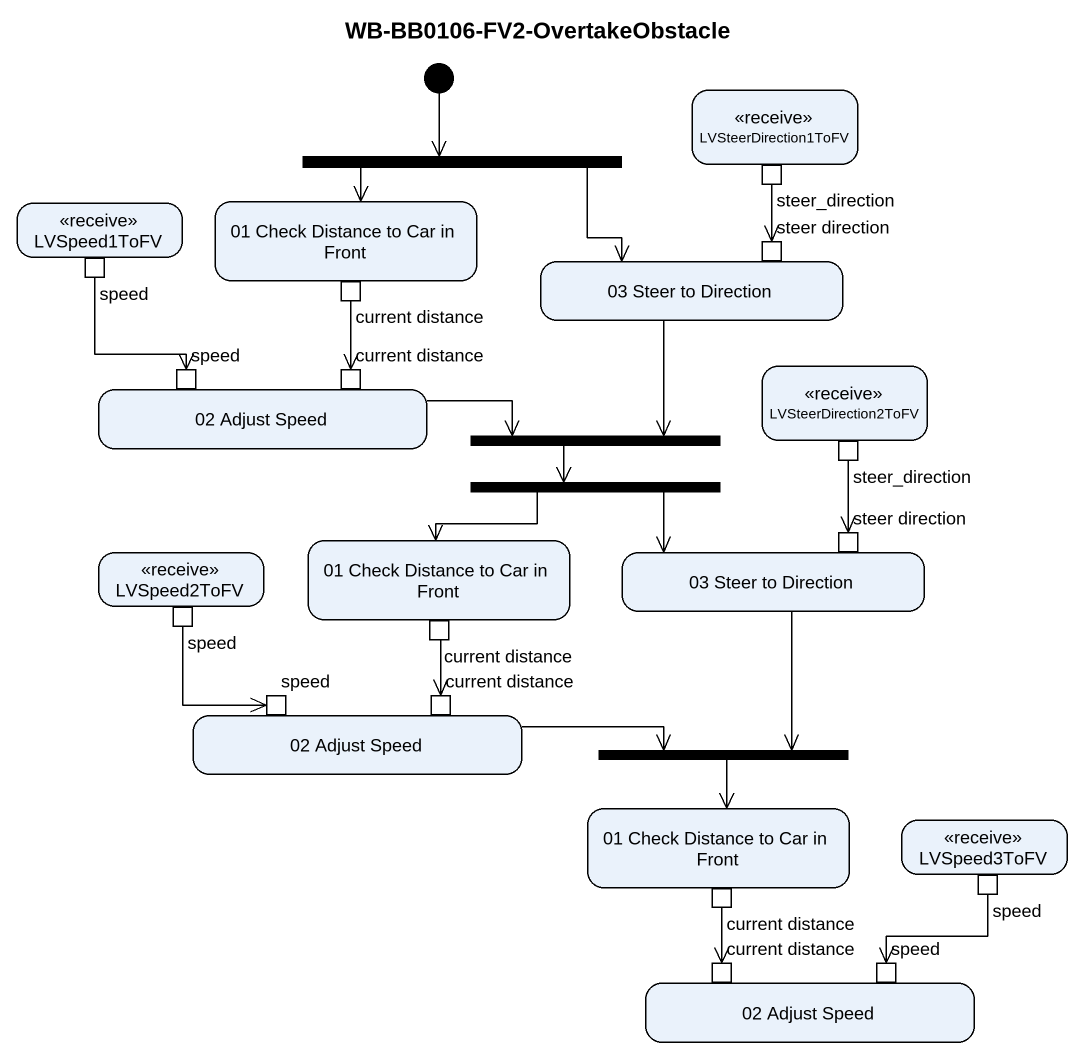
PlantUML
@startuml
title WB-BB0106-FV2-OvertakeObstacle
hide empty description
state LVSteerDirection1ToFV <<receive>> {
  state steer_direction <<outputPin>>
}
state LVSpeed1ToFV <<receive>> {
  state speed <<outputPin>>
}
state "01 Check Distance to Car in Front" as s01_Check_Distance_to_Car_in {
  state "current distance" as current_distance <<outputPin>>
}
state fork1 <<fork>>
state "03 Steer to Direction" as s03_Steer_to_Direction {
  state "steer direction" as steer_direction_2 <<inputPin>>
}
state "02 Adjust Speed" as s02_Adjust_Speed {
  state "speed" as speed_2 <<inputPin>>
  state "current distance" as current_distance_2 <<inputPin>>
}
state LVSteerDirection2ToFV <<receive>> {
  state "steer_direction" as steer_direction_3 <<outputPin>>
}
state fork2 <<join>>
state fork3 <<fork>>
state LVSpeed2ToFV <<receive>> {
  state "speed" as speed_3 <<outputPin>>
}
state "01 Check Distance to Car in Front" as s01_Check_Distance_to_Car_in_2 {
  state "current distance" as current_distance_3 <<outputPin>>
}
state "03 Steer to Direction" as s03_Steer_to_Direction_2 {
  state "steer direction" as steer_direction_4 <<inputPin>>
}
state "02 Adjust Speed" as s02_Adjust_Speed_2 {
  state "speed" as speed_4 <<inputPin>>
  state "current distance" as current_distance_4 <<inputPin>>
}
state fork4 <<join>>
state "01 Check Distance to Car in Front" as s01_Check_Distance_to_Car_in_3 {
  state "current distance" as current_distance_5 <<outputPin>>
}
state LVSpeed3ToFV <<receive>> {
  state "speed" as speed_5 <<outputPin>>
}
state "02 Adjust Speed" as s02_Adjust_Speed_3 {
  state "current distance" as current_distance_6 <<inputPin>>
  state "speed" as speed_6 <<inputPin>>
}
[*] --> fork1
fork1 --> s01_Check_Distance_to_Car_in
fork1 -right-> s03_Steer_to_Direction
steer_direction --> steer_direction_2
speed --> speed_2
s03_Steer_to_Direction --> fork2
current_distance --> current_distance_2
s02_Adjust_Speed -right-> fork2
fork2 --> fork3
fork3 -left-> s01_Check_Distance_to_Car_in_2
fork3 -right-> s03_Steer_to_Direction_2
steer_direction_3 --> steer_direction_4
s03_Steer_to_Direction_2 --> fork4
speed_3 --> speed_4
current_distance_3 --> current_distance_4
s02_Adjust_Speed_2 -right-> fork4
fork4 --> s01_Check_Distance_to_Car_in_3
speed_5 --> speed_6
current_distance_5 --> current_distance_6
@enduml
